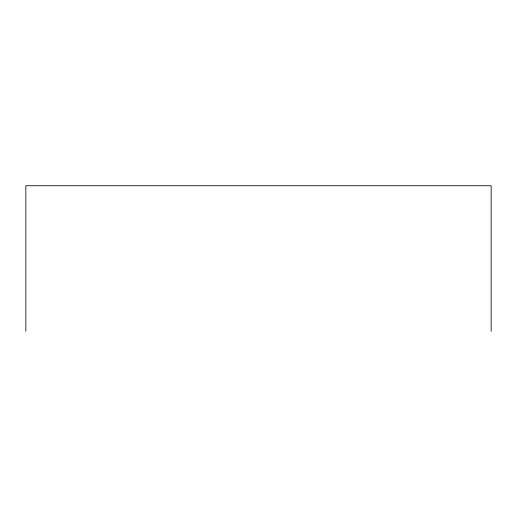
<?xml version="1.0" encoding="UTF-8"?>
<svg xmlns="http://www.w3.org/2000/svg" width="517" height="517" viewBox="0 0 517 517"><rect width="100%" height="100%" fill="white"/><g stroke="black" fill="none" stroke-linecap="round" stroke-linejoin="round"><path stroke-width="0.78" d="M491.15 331.255L491.15 185.745L25.85 185.745L25.85 331.255"/></g></svg>
